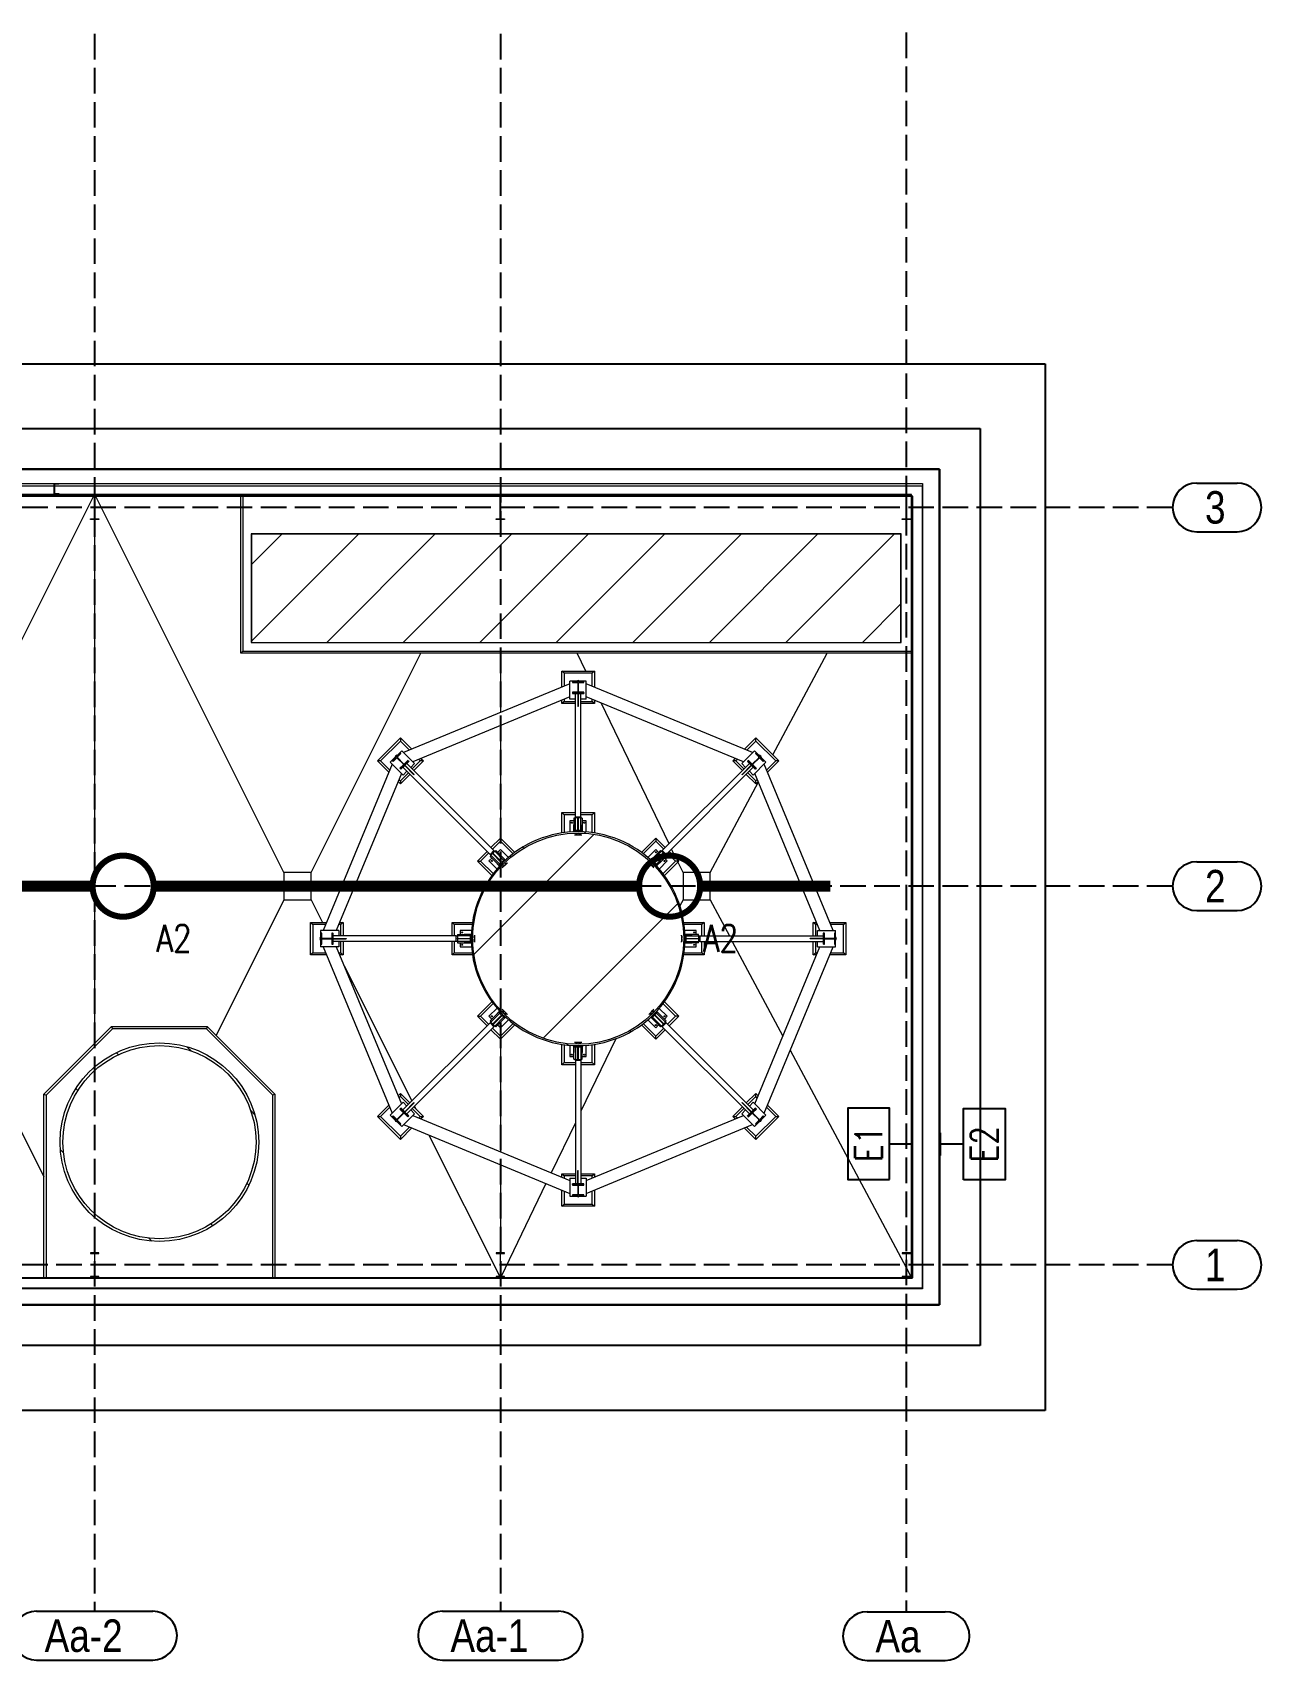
# Model space of a CAD drawing. Header units: millimetres. Extents: x 91119 to 433967, y 16708 to 144224.
# Drawn here: x 411255 to 433967, y 21386 to 51468 of the extents above; entities that cross this region are included whole.
import ezdxf
from ezdxf.enums import TextEntityAlignment as Align

# ---------------------------------------------------------------- set-up
doc = ezdxf.new("R2010")
doc.units = ezdxf.units.MM
doc.header["$LTSCALE"] = 100
for name, pattern in [('121217 IES and EMR$0$XKITLINE00', [0]), ('121217 IES and EMR$0$XKITLINE03', [6.299213, 4.724409, -1.574803]), ('DASHED', [19.05, 12.7, -6.35])]:
    doc.linetypes.add(name, pattern=pattern)
for name, color, linetype in [('121217 IES and EMR$0$grid', 8, 'Continuous'), ('121217 IES and EMR$0$layout', 8, 'Continuous'), ('121217 IES and EMR$0$Xref', 8, 'Continuous'), ('Lighting', 5, 'Continuous')]:
    doc.layers.add(name, color=color, linetype=linetype)
doc.styles.add('121217 IES and EMR$0$CENTURY_GOTHIC', font='GOTHIC.TTF')
doc.styles.add('ROMANS', font='romans.shx', dxfattribs={"width": 0.8, "height": 2.5})

msp = doc.modelspace()

# ---------------------------------------------------------------- linework, layer by layer
at = {"layer": '121217 IES and EMR$0$grid', "linetype": '121217 IES and EMR$0$XKITLINE03'}
for p, q in [((412402, 51443), (412402, 22294)), ((419902, 51443), (419902, 22294)), ((427402, 51468), (427402, 22286)), ((432324, 42694), (255652, 42694)), ((432324, 35694), (255652, 35694)), ((432324, 28694), (255652, 28694))]:
    msp.add_line(p, q, dxfattribs=at)
at = {"layer": '121217 IES and EMR$0$grid', "linetype": '121217 IES and EMR$0$XKITLINE00'}
for p, q in [((432774, 43144), (433517, 43144)), ((432774, 42244), (433517, 42244)), ((432774, 36144), (433517, 36144)), ((432774, 35244), (433517, 35244)), ((432774, 29144), (433517, 29144)), ((432774, 28244), (433517, 28244)), ((411329, 22294), (413476, 22294)), ((418829, 22294), (420976, 22294)), ((426683, 22286), (428122, 22286)), ((411329, 21394), (413476, 21394)), ((418829, 21394), (420976, 21394)), ((426683, 21386), (428122, 21386))]:
    msp.add_line(p, q, dxfattribs=at)
for centre, start, end in [((432774, 42694), 90, 270), ((433517, 42694), 270, 90), ((432774, 35694), 90, 270), ((433517, 35694), 270, 90), ((432774, 28694), 90, 270), ((433517, 28694), 270, 90), ((411329, 21844), 90, 270), ((413476, 21844), 270, 90), ((418829, 21844), 90, 270), ((420976, 21844), 270, 90), ((426683, 21836), 90, 270), ((428122, 21836), 270, 90)]:
    msp.add_arc(centre, 450, start, end, dxfattribs=at)
at = {"layer": '121217 IES and EMR$0$layout', "transparency": 33554687}
for p, q in [((400007, 45349), (429970, 45349)), ((429970, 45349), (429970, 26006)), ((398807, 44149), (428770, 44149)), ((398807, 44149), (428770, 44149)), ((428770, 44149), (428770, 27206)), ((428770, 44149), (428770, 27206)), ((398057, 43399), (428020, 43399)), ((428020, 43399), (410557, 43399)), ((428020, 43399), (428020, 27956)), ((428020, 27956), (428020, 43399)), ((427519, 42898), (410557, 42898)), ((427519, 28457), (427519, 42898)), ((385741, 28457), (427519, 28457)), ((428020, 27956), (258196, 27956)), ((385741, 27956), (428020, 27956)), ((428770, 27206), (257446, 27206)), ((428770, 27206), (385858, 27206)), ((429970, 26006), (256246, 26006))]:
    msp.add_line(p, q, dxfattribs=at)
at = {"layer": '121217 IES and EMR$0$layout'}
for p, q in [((398057, 43399), (428020, 43399)), ((428020, 43399), (428020, 27956)), ((428020, 27956), (258197, 27956))]:
    msp.add_line(p, q, dxfattribs=at)
at = {"layer": '121217 IES and EMR$0$layout', "linetype": 'Continuous', "lineweight": 5, "transparency": 33554687}
for p, q in [((427704, 43083), (410557, 43083)), ((427704, 28272), (427704, 43083)), ((427704, 28272), (427704, 43083)), ((385741, 28272), (427704, 28272)), ((385741, 28272), (427704, 28272))]:
    msp.add_line(p, q, dxfattribs=at)
at = {"layer": '121217 IES and EMR$0$Xref', "linetype": 'Continuous', "lineweight": 20}
for p, q in [((405652, 43134), (411652, 43134)), ((411742, 43134), (427702, 43134)), ((427702, 43134), (427702, 28254)), ((411652, 42934), (405652, 42934)), ((408902, 35944), (412389, 42908)), ((427502, 42934), (411742, 42934)), ((412395, 42919), (412402, 42934)), ((412402, 42934), (412402, 42919)), ((412410, 42919), (412402, 42934)), ((415902, 35944), (412416, 42908)), ((415102, 39999), (415102, 42934)), ((415142, 42934), (415142, 40039)), ((427502, 28454), (427502, 42934)), ((412402, 42469), (412402, 32785)), ((427307, 42204), (415297, 42204)), ((415297, 42204), (415297, 40194)), ((415302, 42199), (415302, 40199)), ((427302, 42199), (415302, 42199)), ((427302, 42199), (415302, 42199)), ((415302, 42199), (415302, 40199)), ((415302, 42199), (415302, 40199)), ((427302, 42199), (415302, 42199)), ((427302, 40199), (427302, 42199)), ((427302, 40199), (427302, 42199)), ((427302, 40199), (427302, 42199)), ((427307, 40194), (427307, 42204)), ((415142, 40039), (415102, 39999)), ((415142, 40039), (427502, 40039)), ((415297, 40194), (427307, 40194)), ((415302, 40199), (427302, 40199)), ((415302, 40199), (427302, 40199)), ((415302, 40199), (427302, 40199)), ((427502, 39999), (415102, 39999)), ((416402, 35944), (418433, 39999)), ((419902, 39999), (419902, 38902)), ((421479, 39669), (421319, 39999)), ((424936, 38119), (425938, 39999)), ((421188, 39434), (418114, 38161)), ((421039, 39372), (421039, 39669)), ((421039, 39669), (421639, 39669)), ((421079, 39629), (421039, 39669)), ((421079, 39629), (421079, 39389)), ((421599, 39629), (421079, 39629)), ((421488, 39483), (421188, 39483)), ((421188, 39148), (421188, 39483)), ((421236, 39474), (421236, 39459)), ((421442, 39474), (421236, 39474)), ((421236, 39459), (421324, 39459)), ((421338, 39496), (421307, 39483)), ((421334, 39449), (421334, 39288)), ((421370, 39483), (421338, 39496)), ((421343, 39288), (421343, 39449)), ((421354, 39459), (421442, 39459)), ((421442, 39459), (421442, 39474)), ((421488, 39148), (421488, 39483)), ((424563, 38161), (421488, 39434)), ((421639, 39669), (421599, 39629)), ((421599, 39389), (421599, 39629)), ((421639, 39669), (421639, 39372)), ((421188, 39193), (418284, 37990)), ((421039, 39069), (421039, 39131)), ((421079, 39109), (421039, 39069)), ((421079, 39148), (421079, 39109)), ((421079, 39109), (421288, 39109)), ((421288, 39148), (421188, 39148)), ((421236, 39278), (421236, 39264)), ((421324, 39278), (421236, 39278)), ((421236, 39264), (421442, 39264)), ((421236, 39264), (421236, 39252)), ((421236, 39264), (421442, 39264)), ((421236, 39252), (421336, 39252)), ((421288, 36975), (421288, 39252)), ((421336, 39252), (421336, 39011)), ((421341, 39252), (421442, 39252)), ((421341, 39252), (421341, 39011)), ((421442, 39278), (421354, 39278)), ((421389, 36975), (421389, 39252)), ((421488, 39148), (421389, 39148)), ((421389, 39109), (421599, 39109)), ((421442, 39264), (421442, 39278)), ((421442, 39264), (421442, 39252)), ((424393, 37990), (421488, 39193)), ((421599, 39109), (421599, 39147)), ((421639, 39069), (421599, 39109)), ((421639, 39131), (421639, 39069)), ((421288, 39069), (421039, 39069)), ((421341, 39011), (421336, 39011)), ((421639, 39069), (421389, 39069)), ((423020, 36477), (421763, 39079)), ((419902, 38660), (419902, 36581)), ((417630, 38008), (418054, 38433)), ((418054, 38376), (417686, 38008)), ((418054, 38433), (418264, 38223)), ((418054, 38433), (418054, 38376)), ((418224, 38206), (418054, 38376)), ((424414, 38223), (424623, 38432)), ((424623, 38376), (424454, 38206)), ((424623, 38432), (425047, 38008)), ((424623, 38376), (424623, 38432)), ((424991, 38008), (424623, 38376)), ((417901, 37949), (416628, 34874)), ((417839, 37799), (417630, 38008)), ((417686, 38008), (417630, 38008)), ((417686, 38008), (417856, 37839)), ((418079, 38195), (417867, 37983)), ((418104, 37746), (417867, 37983)), ((418053, 38155), (417907, 38010)), ((417907, 38010), (417917, 38000)), ((417917, 38000), (417979, 38062)), ((417964, 38099), (417951, 38067)), ((417995, 38112), (417964, 38099)), ((417994, 38062), (418108, 37948)), ((418001, 38083), (418063, 38145)), ((418114, 37955), (418001, 38069)), ((418108, 37934), (418045, 37872)), ((418063, 38145), (418053, 38155)), ((418055, 37861), (418201, 38007)), ((418055, 37861), (418201, 38007)), ((418064, 37853), (418135, 37924)), ((418316, 37959), (418079, 38195)), ((418191, 38017), (418129, 37955)), ((418135, 37924), (418305, 37753)), ((418138, 37927), (418209, 37999)), ((418138, 37927), (418309, 37757)), ((419783, 36351), (418173, 37962)), ((418201, 38007), (418191, 38017)), ((418201, 38007), (418209, 37999)), ((418316, 37959), (418246, 37888)), ((418274, 37860), (418422, 38008)), ((418478, 38008), (418302, 37832)), ((418422, 38008), (418394, 38036)), ((418478, 38008), (418422, 38008)), ((418434, 38052), (418478, 38008)), ((422894, 36351), (424504, 37962)), ((424199, 38008), (424243, 38052)), ((424375, 37832), (424199, 38008)), ((424255, 38008), (424199, 38008)), ((424283, 38036), (424255, 38008)), ((424255, 38008), (424403, 37860)), ((424361, 37959), (424598, 38195)), ((424431, 37888), (424361, 37959)), ((424539, 37927), (424368, 37757)), ((424542, 37924), (424372, 37753)), ((424476, 38007), (424468, 37998)), ((424468, 37998), (424539, 37927)), ((424486, 38017), (424476, 38007)), ((424476, 38007), (424622, 37861)), ((424476, 38007), (424622, 37861)), ((424549, 37955), (424486, 38017)), ((424542, 37924), (424613, 37853)), ((424677, 38068), (424563, 37955)), ((424570, 37948), (424683, 38062)), ((424632, 37871), (424570, 37933)), ((424573, 37746), (424810, 37983)), ((424810, 37983), (424598, 38195)), ((424624, 38155), (424614, 38145)), ((424614, 38145), (424677, 38083)), ((424770, 38009), (424624, 38155)), ((424713, 38099), (424682, 38112)), ((424698, 38062), (424760, 37999)), ((424726, 38067), (424713, 38099)), ((424760, 37999), (424770, 38009)), ((426049, 34874), (424775, 37949)), ((424821, 37838), (424991, 38008)), ((425047, 38008), (424838, 37798)), ((425047, 38008), (424991, 38008)), ((418072, 37778), (416869, 34874)), ((418054, 37584), (418010, 37628)), ((418027, 37668), (418054, 37641)), ((418045, 37872), (418055, 37861)), ((418054, 37641), (418202, 37788)), ((418230, 37760), (418054, 37584)), ((418054, 37641), (418054, 37584)), ((418055, 37861), (418064, 37853)), ((419711, 36279), (418101, 37890)), ((418174, 37816), (418104, 37746)), ((418309, 37757), (418305, 37753)), ((422966, 36279), (424576, 37890)), ((423777, 35944), (424670, 37620)), ((424372, 37753), (424368, 37757)), ((424623, 37584), (424447, 37760)), ((424475, 37788), (424623, 37640)), ((424573, 37746), (424503, 37816)), ((425808, 34874), (424605, 37778)), ((424622, 37861), (424613, 37853)), ((424622, 37861), (424632, 37871)), ((424623, 37640), (424650, 37668)), ((424623, 37584), (424623, 37640)), ((424667, 37628), (424623, 37584)), ((421038, 37053), (421288, 37053)), ((421038, 36677), (421038, 37053)), ((421038, 37053), (421078, 37013)), ((421288, 37013), (421078, 37013)), ((421078, 37013), (421078, 36683)), ((421389, 37053), (421638, 37053)), ((421598, 37013), (421389, 37013)), ((421638, 37053), (421598, 37013)), ((421598, 36683), (421598, 37013)), ((421638, 37053), (421638, 36677)), ((421262, 36903), (421188, 36903)), ((421188, 36903), (421188, 36694)), ((421288, 36950), (421262, 36950)), ((421262, 36950), (421262, 36699)), ((421262, 36829), (421262, 36829)), ((421262, 36699), (421262, 36829)), ((421269, 36720), (421269, 36700)), ((421288, 36975), (421389, 36975)), ((421288, 36956), (421288, 36975)), ((421288, 36721), (421288, 36956)), ((421328, 36956), (421288, 36956)), ((421336, 36722), (421336, 36941)), ((421336, 36700), (421336, 36701)), ((421341, 36941), (421341, 36722)), ((421341, 36701), (421341, 36700)), ((421389, 36956), (421349, 36956)), ((421389, 36975), (421389, 36956)), ((421389, 36721), (421389, 36956)), ((421414, 36950), (421389, 36950)), ((421408, 36720), (421407, 36700)), ((421414, 36950), (421414, 36699)), ((421488, 36903), (421414, 36903)), ((421414, 36829), (421415, 36829)), ((421415, 36699), (421415, 36829)), ((421488, 36694), (421488, 36903)), ((419728, 36406), (419904, 36583)), ((419904, 36526), (419756, 36378)), ((419904, 36583), (420170, 36317)), ((419904, 36583), (419904, 36526)), ((420137, 36293), (419904, 36526)), ((421270, 36699), (421269, 36700)), ((421407, 36699), (421407, 36700)), ((422508, 36317), (422773, 36583)), ((422773, 36526), (422540, 36293)), ((422773, 36583), (422949, 36406)), ((422773, 36583), (422773, 36526)), ((422921, 36378), (422773, 36526)), ((419480, 36158), (419656, 36334)), ((419745, 35892), (419480, 36158)), ((419480, 36158), (419536, 36158)), ((419684, 36306), (419536, 36158)), ((419536, 36158), (419770, 35925)), ((419744, 36211), (419691, 36159)), ((419691, 36159), (419839, 36011)), ((419728, 36262), (419710, 36245)), ((419710, 36245), (419889, 36066)), ((419711, 36279), (419783, 36351)), ((419724, 36266), (419711, 36279)), ((419753, 36295), (419724, 36266)), ((419890, 36100), (419724, 36266)), ((419918, 36129), (419753, 36295)), ((419796, 36338), (419767, 36310)), ((419924, 36135), (419769, 36290)), ((419772, 36293), (419928, 36138)), ((419783, 36351), (419796, 36338)), ((419962, 36172), (419796, 36338)), ((419796, 36158), (419796, 36158)), ((419888, 36066), (419796, 36158)), ((419818, 36352), (419800, 36334)), ((419818, 36352), (419996, 36174)), ((419904, 36371), (419851, 36318)), ((420051, 36223), (419904, 36371)), ((419904, 36266), (419904, 36266)), ((419996, 36174), (419904, 36266)), ((419939, 36119), (419939, 36120)), ((419942, 36124), (419943, 36123)), ((419976, 36185), (419990, 36170)), ((419991, 36169), (419990, 36170)), ((422773, 36371), (422626, 36224)), ((422681, 36174), (422773, 36266)), ((422859, 36352), (422682, 36174)), ((422701, 36185), (422687, 36170)), ((422687, 36169), (422687, 36170)), ((422715, 36172), (422881, 36338)), ((422734, 36123), (422735, 36124)), ((422738, 36120), (422738, 36120)), ((422744, 36144), (422910, 36310)), ((422749, 36138), (422904, 36293)), ((422908, 36290), (422753, 36135)), ((422826, 36318), (422773, 36371)), ((422773, 36266), (422773, 36266)), ((422787, 36100), (422953, 36266)), ((422967, 36245), (422789, 36067)), ((422789, 36067), (422881, 36158)), ((422838, 36011), (422985, 36159)), ((422877, 36334), (422859, 36352)), ((422881, 36338), (422894, 36351)), ((422910, 36310), (422881, 36338)), ((422881, 36158), (422881, 36158)), ((422894, 36351), (422966, 36279)), ((422908, 35926), (423141, 36158)), ((422953, 36266), (422924, 36295)), ((423197, 36158), (422932, 35893)), ((422985, 36159), (422933, 36211)), ((422967, 36245), (422949, 36262)), ((422966, 36279), (422953, 36266)), ((423141, 36158), (422993, 36306)), ((423021, 36334), (423197, 36158)), ((423151, 36205), (423066, 36380)), ((423197, 36158), (423141, 36158)), ((423277, 35944), (423181, 36142)), ((416402, 35944), (415902, 35944)), ((415902, 35944), (415902, 35444)), ((416402, 35444), (416402, 35944)), ((419877, 36086), (419893, 36072)), ((419893, 36071), (419893, 36072)), ((422800, 36086), (422784, 36072)), ((422784, 36072), (422784, 36072)), ((423777, 35944), (423277, 35944)), ((423277, 35944), (423277, 35444)), ((423777, 35444), (423777, 35944)), ((408902, 35444), (411465, 30325)), ((415902, 35444), (414647, 32936)), ((415902, 35444), (416402, 35444)), ((416402, 35444), (416613, 35024)), ((423277, 35444), (423221, 35328)), ((423277, 35444), (423777, 35444)), ((423777, 35444), (424133, 34775)), ((416393, 35024), (416690, 35024)), ((416393, 34424), (416393, 35024)), ((416393, 35024), (416433, 34984)), ((416673, 34984), (416433, 34984)), ((416433, 34984), (416433, 34464)), ((416953, 34984), (416915, 34984)), ((416931, 35024), (416993, 35024)), ((416993, 35024), (416953, 34984)), ((416953, 34775), (416953, 34984)), ((416993, 35024), (416993, 34775)), ((419010, 34775), (419010, 35024)), ((419010, 35024), (419386, 35024)), ((419010, 35024), (419050, 34984)), ((419050, 34984), (419050, 34775)), ((419380, 34984), (419050, 34984)), ((423293, 35024), (423667, 35024)), ((423627, 34984), (423298, 34984)), ((423667, 35024), (423627, 34984)), ((423627, 34775), (423627, 34984)), ((423667, 35024), (423667, 34775)), ((425684, 34775), (425684, 35023)), ((425684, 35023), (425746, 35023)), ((425724, 34983), (425684, 35023)), ((425762, 34983), (425724, 34983)), ((425724, 34983), (425724, 34775)), ((425987, 35023), (426284, 35023)), ((426244, 34983), (426004, 34983)), ((426244, 34983), (426284, 35023)), ((426244, 34463), (426244, 34983)), ((426284, 35023), (426284, 34423)), ((416579, 34755), (416566, 34724)), ((416566, 34724), (416579, 34692)), ((416579, 34874), (416579, 34574)), ((416914, 34874), (416579, 34874)), ((416589, 34827), (416589, 34621)), ((416603, 34827), (416589, 34827)), ((416589, 34621), (416603, 34621)), ((416603, 34739), (416603, 34827)), ((416603, 34621), (416603, 34709)), ((416774, 34729), (416613, 34729)), ((416613, 34719), (416774, 34719)), ((416784, 34827), (416784, 34739)), ((416798, 34827), (416784, 34827)), ((416784, 34709), (416784, 34621)), ((416784, 34621), (416798, 34621)), ((416798, 34621), (416798, 34827)), ((416798, 34827), (416810, 34827)), ((416798, 34621), (416798, 34827)), ((416798, 34621), (416810, 34621)), ((416810, 34726), (416810, 34827)), ((419087, 34775), (416810, 34775)), ((416810, 34726), (417051, 34726)), ((416810, 34621), (416810, 34721)), ((416810, 34721), (417051, 34721)), ((419087, 34673), (416810, 34673)), ((416914, 34874), (416914, 34775)), ((416914, 34673), (416914, 34574)), ((416953, 34464), (416953, 34673)), ((416993, 34673), (416993, 34424)), ((417051, 34726), (417051, 34721)), ((419010, 34424), (419010, 34673)), ((419050, 34673), (419050, 34464)), ((419087, 34775), (419106, 34775)), ((419087, 34673), (419087, 34775)), ((419106, 34673), (419087, 34673)), ((419341, 34775), (419106, 34775)), ((419106, 34775), (419106, 34734)), ((419106, 34713), (419106, 34673)), ((419341, 34673), (419106, 34673)), ((419112, 34800), (419112, 34775)), ((419112, 34800), (419364, 34800)), ((419112, 34673), (419112, 34648)), ((419112, 34648), (419364, 34648)), ((419121, 34726), (419341, 34726)), ((419341, 34721), (419121, 34721)), ((419159, 34874), (419159, 34800)), ((419368, 34874), (419159, 34874)), ((419159, 34648), (419159, 34574)), ((419233, 34800), (419233, 34800)), ((419364, 34800), (419233, 34800)), ((419233, 34647), (419233, 34648)), ((419364, 34647), (419233, 34647)), ((419342, 34793), (419363, 34793)), ((419342, 34654), (419363, 34655)), ((419361, 34726), (419363, 34726)), ((419363, 34721), (419361, 34721)), ((419364, 34793), (419363, 34793)), ((419364, 34655), (419363, 34655)), ((423518, 34874), (423310, 34874)), ((423565, 34800), (423314, 34800)), ((423314, 34800), (423443, 34800)), ((423314, 34793), (423314, 34793)), ((423335, 34793), (423314, 34793)), ((423314, 34655), (423314, 34655)), ((423335, 34654), (423314, 34655)), ((423565, 34648), (423314, 34648)), ((423314, 34647), (423443, 34647)), ((423316, 34726), (423316, 34726)), ((423316, 34721), (423316, 34721)), ((423336, 34775), (423571, 34775)), ((423336, 34726), (423556, 34726)), ((423556, 34721), (423336, 34721)), ((423336, 34673), (423571, 34673)), ((423443, 34800), (423443, 34800)), ((423443, 34648), (423443, 34647)), ((423518, 34800), (423518, 34874)), ((423518, 34574), (423518, 34648)), ((423565, 34775), (423565, 34800)), ((423565, 34648), (423565, 34673)), ((423571, 34734), (423571, 34775)), ((423571, 34775), (423590, 34775)), ((423571, 34673), (423571, 34713)), ((423590, 34673), (423571, 34673)), ((423590, 34775), (425867, 34775)), ((423590, 34775), (423590, 34673)), ((423590, 34673), (425867, 34673)), ((423627, 34464), (423627, 34673)), ((423667, 34673), (423667, 34424)), ((424188, 34673), (425122, 32919)), ((425626, 34721), (425626, 34726)), ((425867, 34726), (425626, 34726)), ((425867, 34721), (425626, 34721)), ((425684, 34423), (425684, 34673)), ((425724, 34673), (425724, 34463)), ((425763, 34775), (425763, 34874)), ((425763, 34874), (426098, 34874)), ((425763, 34574), (425763, 34673)), ((425867, 34826), (425867, 34726)), ((425879, 34826), (425867, 34826)), ((425867, 34721), (425867, 34621)), ((425879, 34621), (425867, 34621)), ((425879, 34826), (425879, 34621)), ((425879, 34826), (425879, 34621)), ((425893, 34826), (425879, 34826)), ((425879, 34621), (425893, 34621)), ((425893, 34738), (425893, 34826)), ((425893, 34621), (425893, 34709)), ((426064, 34728), (425903, 34728)), ((425903, 34719), (426064, 34719)), ((426074, 34826), (426074, 34738)), ((426088, 34826), (426074, 34826)), ((426074, 34709), (426074, 34621)), ((426074, 34621), (426088, 34621)), ((426088, 34621), (426088, 34826)), ((426098, 34574), (426098, 34874)), ((426111, 34724), (426098, 34755)), ((426098, 34692), (426111, 34724)), ((416433, 34464), (416393, 34424)), ((416690, 34424), (416393, 34424)), ((416433, 34464), (416673, 34464)), ((416914, 34574), (416579, 34574)), ((416628, 34574), (417901, 31499)), ((416869, 34574), (418072, 31669)), ((416915, 34464), (416953, 34464)), ((416993, 34424), (416931, 34424)), ((416953, 34464), (416993, 34424)), ((419010, 34424), (419050, 34464)), ((419386, 34424), (419010, 34424)), ((419050, 34464), (419380, 34464)), ((419159, 34574), (419368, 34574)), ((423667, 34424), (423293, 34424)), ((423298, 34464), (423627, 34464)), ((423310, 34574), (423518, 34574)), ((423667, 34424), (423627, 34464)), ((424605, 31669), (425808, 34574)), ((424775, 31499), (426049, 34574)), ((425684, 34423), (425724, 34463)), ((425746, 34423), (425684, 34423)), ((425724, 34463), (425762, 34463)), ((425763, 34574), (426098, 34574)), ((426284, 34423), (425987, 34423)), ((426004, 34463), (426244, 34463)), ((426284, 34423), (426244, 34463)), ((417018, 34214), (418266, 31723)), ((419480, 33289), (419745, 33555)), ((419770, 33523), (419536, 33289)), ((419839, 33437), (419691, 33289)), ((422985, 33289), (422838, 33436)), ((423141, 33289), (422908, 33522)), ((422932, 33554), (423197, 33289)), ((411465, 31848), (412716, 33099)), ((412716, 33099), (414485, 33099)), ((412716, 33099), (412733, 33059)), ((414485, 33099), (414468, 33059)), ((414485, 33099), (415735, 31848)), ((419711, 33168), (418101, 31558)), ((419783, 33096), (418173, 31486)), ((419656, 33113), (419480, 33289)), ((419480, 33289), (419536, 33289)), ((419536, 33289), (419684, 33141)), ((419691, 33289), (419744, 33236)), ((419710, 33203), (419889, 33381)), ((419710, 33203), (419728, 33185)), ((419711, 33168), (419724, 33181)), ((419783, 33096), (419711, 33168)), ((419890, 33347), (419724, 33181)), ((419724, 33181), (419753, 33152)), ((419933, 33304), (419767, 33138)), ((419767, 33138), (419796, 33109)), ((419769, 33158), (419924, 33313)), ((419928, 33309), (419772, 33154)), ((419796, 33109), (419783, 33096)), ((419888, 33381), (419796, 33289)), ((419796, 33289), (419796, 33289)), ((419962, 33275), (419796, 33109)), ((419800, 33113), (419818, 33095)), ((419818, 33095), (419996, 33274)), ((419851, 33129), (419904, 33077)), ((419877, 33361), (419893, 33375)), ((419893, 33376), (419893, 33375)), ((419996, 33274), (419904, 33181)), ((419904, 33077), (420051, 33224)), ((419904, 33181), (419904, 33181)), ((419904, 32921), (420137, 33155)), ((420170, 33131), (419904, 32865)), ((419939, 33328), (419939, 33328)), ((419943, 33325), (419942, 33324)), ((419976, 33262), (419990, 33278)), ((419991, 33279), (419990, 33278)), ((422773, 32865), (422508, 33130)), ((422540, 33154), (422773, 32921)), ((422626, 33224), (422773, 33077)), ((422681, 33273), (422773, 33181)), ((422859, 33095), (422682, 33273)), ((422687, 33278), (422687, 33278)), ((422701, 33262), (422687, 33278)), ((422715, 33275), (422881, 33109)), ((422735, 33324), (422734, 33324)), ((422738, 33328), (422738, 33328)), ((422904, 33154), (422749, 33309)), ((422753, 33313), (422908, 33158)), ((422759, 33318), (422924, 33152)), ((422773, 33181), (422773, 33181)), ((422773, 33077), (422826, 33129)), ((422784, 33375), (422784, 33375)), ((422800, 33361), (422784, 33375)), ((422787, 33347), (422953, 33181)), ((422967, 33203), (422789, 33381)), ((422789, 33381), (422881, 33289)), ((422859, 33095), (422877, 33113)), ((422881, 33289), (422881, 33289)), ((422881, 33109), (422910, 33138)), ((422894, 33096), (422881, 33109)), ((422966, 33168), (422894, 33096)), ((422894, 33096), (424504, 31486)), ((422924, 33152), (422953, 33181)), ((422933, 33236), (422985, 33289)), ((422949, 33185), (422967, 33203)), ((422953, 33181), (422966, 33168)), ((422966, 33168), (424576, 31558)), ((422993, 33141), (423141, 33289)), ((423197, 33289), (423021, 33113)), ((423197, 33289), (423141, 33289)), ((412733, 33059), (411505, 31831)), ((414468, 33059), (412733, 33059)), ((415695, 31831), (414468, 33059)), ((419904, 32865), (419728, 33041)), ((419756, 33069), (419904, 32921)), ((419902, 32866), (419902, 30787)), ((419904, 32865), (419904, 32921)), ((422037, 32874), (421389, 31534)), ((422773, 32921), (422921, 33069)), ((422949, 33041), (422773, 32865)), ((422773, 32865), (422773, 32921)), ((421038, 32395), (421038, 32770)), ((421078, 32765), (421078, 32435)), ((421188, 32753), (421188, 32544)), ((421188, 32544), (421262, 32544)), ((421262, 32497), (421262, 32749)), ((421262, 32749), (421262, 32619)), ((421262, 32619), (421262, 32619)), ((421262, 32497), (421288, 32497)), ((421270, 32749), (421269, 32748)), ((421269, 32727), (421269, 32748)), ((421288, 32726), (421288, 32491)), ((421288, 32473), (421288, 32491)), ((421288, 32491), (421328, 32491)), ((421336, 32747), (421336, 32747)), ((421336, 32506), (421336, 32726)), ((421341, 32747), (421341, 32747)), ((421341, 32726), (421341, 32506)), ((421349, 32491), (421389, 32491)), ((421389, 32726), (421389, 32491)), ((421389, 32497), (421414, 32497)), ((421389, 32491), (421389, 32473)), ((421407, 32749), (421407, 32748)), ((421408, 32727), (421407, 32748)), ((421414, 32497), (421414, 32749)), ((421415, 32619), (421414, 32619)), ((421414, 32544), (421488, 32544)), ((421415, 32749), (421415, 32619)), ((421488, 32544), (421488, 32753)), ((421598, 32435), (421598, 32764)), ((421638, 32770), (421638, 32395)), ((425258, 32664), (427399, 28648)), ((421038, 32395), (421078, 32435)), ((421288, 32395), (421038, 32395)), ((421078, 32435), (421288, 32435)), ((421288, 32473), (421288, 30195)), ((421389, 32473), (421288, 32473)), ((421389, 32473), (421389, 30195)), ((421389, 32435), (421598, 32435)), ((421638, 32395), (421389, 32395)), ((421638, 32395), (421598, 32435)), ((411465, 28454), (411465, 31848)), ((411465, 31848), (411505, 31831)), ((411505, 31831), (411505, 28454)), ((415735, 31848), (415695, 31831)), ((415695, 28454), (415695, 31831)), ((415735, 31848), (415735, 28454)), ((417630, 31439), (417839, 31649)), ((417856, 31609), (417686, 31439)), ((418104, 31701), (417867, 31464)), ((418010, 31820), (418054, 31864)), ((418054, 31807), (418026, 31780)), ((418055, 31586), (418045, 31576)), ((418054, 31864), (418230, 31687)), ((418054, 31864), (418054, 31807)), ((418202, 31659), (418054, 31807)), ((418055, 31586), (418064, 31595)), ((418201, 31441), (418055, 31586)), ((418201, 31441), (418055, 31586)), ((418135, 31524), (418064, 31595)), ((418104, 31701), (418174, 31631)), ((418135, 31524), (418305, 31694)), ((418138, 31520), (418309, 31690)), ((418421, 31439), (418274, 31587)), ((418302, 31615), (418478, 31439)), ((418305, 31694), (418309, 31690)), ((418314, 31627), (418337, 31581)), ((424199, 31439), (424375, 31615)), ((424403, 31587), (424255, 31439)), ((424368, 31690), (424372, 31694)), ((424539, 31520), (424368, 31690)), ((424542, 31524), (424372, 31694)), ((424447, 31687), (424623, 31863)), ((424623, 31807), (424475, 31659)), ((424503, 31631), (424573, 31701)), ((424613, 31594), (424542, 31524)), ((424573, 31701), (424810, 31464)), ((424622, 31586), (424613, 31594)), ((424623, 31863), (424667, 31819)), ((424623, 31807), (424623, 31863)), ((424650, 31779), (424623, 31807)), ((424991, 31439), (424821, 31609)), ((424838, 31649), (425047, 31439)), ((418054, 31015), (417630, 31439)), ((417630, 31439), (417686, 31439)), ((417686, 31439), (418054, 31072)), ((417867, 31464), (418079, 31252)), ((417917, 31448), (417907, 31438)), ((417907, 31438), (418052, 31292)), ((417979, 31386), (417917, 31448)), ((417951, 31380), (417964, 31349)), ((417964, 31349), (417995, 31336)), ((418107, 31499), (417994, 31386)), ((418000, 31379), (418114, 31493)), ((418062, 31302), (418000, 31365)), ((418045, 31576), (418107, 31514)), ((418052, 31292), (418062, 31302)), ((418316, 31489), (418079, 31252)), ((418114, 31287), (421188, 30013)), ((418128, 31493), (418191, 31431)), ((418209, 31449), (418138, 31520)), ((418191, 31431), (418201, 31441)), ((418201, 31441), (418209, 31449)), ((418246, 31559), (418316, 31489)), ((418284, 31457), (421188, 30254)), ((418394, 31412), (418421, 31439)), ((418421, 31439), (418478, 31439)), ((418478, 31439), (418434, 31395)), ((421288, 31323), (420841, 30398)), ((421488, 30254), (424393, 31457)), ((421488, 30013), (424563, 31287)), ((424242, 31395), (424199, 31439)), ((424199, 31439), (424255, 31439)), ((424255, 31439), (424282, 31412)), ((424361, 31489), (424431, 31559)), ((424361, 31489), (424598, 31252)), ((424539, 31520), (424467, 31449)), ((424476, 31440), (424467, 31449)), ((424622, 31586), (424476, 31440)), ((424622, 31586), (424476, 31440)), ((424476, 31440), (424486, 31430)), ((424486, 31430), (424548, 31493)), ((424563, 31493), (424676, 31379)), ((424569, 31514), (424632, 31576)), ((424683, 31385), (424569, 31499)), ((424598, 31252), (424810, 31464)), ((424676, 31364), (424614, 31302)), ((424614, 31302), (424624, 31292)), ((424632, 31576), (424622, 31586)), ((424623, 31071), (424991, 31439)), ((425047, 31439), (424623, 31015)), ((424624, 31292), (424770, 31438)), ((424682, 31336), (424713, 31349)), ((424760, 31448), (424697, 31385)), ((424713, 31349), (424726, 31380)), ((424770, 31438), (424760, 31448)), ((424991, 31439), (425047, 31439)), ((418054, 31072), (418223, 31241)), ((418263, 31225), (418054, 31015)), ((418054, 31072), (418054, 31015)), ((418581, 31093), (419889, 28480)), ((424623, 31015), (424413, 31224)), ((424453, 31241), (424623, 31071)), ((424623, 31015), (424623, 31071)), ((419902, 30546), (419902, 28919)), ((421336, 30437), (421341, 30437)), ((421336, 30195), (421336, 30437)), ((421341, 30195), (421341, 30437)), ((420744, 30197), (419915, 28480)), ((421038, 30379), (421288, 30379)), ((421038, 30317), (421038, 30379)), ((421038, 30379), (421078, 30339)), ((421078, 30339), (421078, 30300)), ((421288, 30339), (421078, 30339)), ((421188, 30299), (421288, 30299)), ((421188, 30299), (421188, 29964)), ((421336, 30195), (421235, 30195)), ((421235, 30183), (421235, 30195)), ((421441, 30183), (421235, 30183)), ((421235, 30183), (421235, 30169)), ((421441, 30183), (421235, 30183)), ((421235, 30169), (421323, 30169)), ((421334, 30159), (421334, 29998)), ((421441, 30195), (421341, 30195)), ((421343, 29998), (421343, 30159)), ((421353, 30169), (421441, 30169)), ((421389, 30379), (421638, 30379)), ((421598, 30339), (421389, 30339)), ((421389, 30299), (421488, 30299)), ((421441, 30183), (421441, 30195)), ((421441, 30169), (421441, 30183)), ((421488, 30299), (421488, 29964)), ((421598, 30339), (421638, 30379)), ((421598, 30300), (421598, 30339)), ((421638, 30379), (421638, 30316)), ((421038, 29779), (421038, 30075)), ((421038, 29779), (421078, 29819)), ((421078, 30059), (421078, 29819)), ((421078, 29819), (421598, 29819)), ((421188, 29964), (421488, 29964)), ((421235, 29988), (421235, 29974)), ((421323, 29988), (421235, 29988)), ((421235, 29974), (421441, 29974)), ((421307, 29964), (421338, 29951)), ((421338, 29951), (421370, 29964)), ((421441, 29988), (421353, 29988)), ((421441, 29974), (421441, 29988)), ((421598, 29819), (421598, 30058)), ((421598, 29819), (421638, 29779)), ((421638, 30075), (421638, 29779)), ((421638, 29779), (421038, 29779)), ((427406, 28634), (427502, 28454)), ((397402, 28454), (427502, 28454)), ((419895, 28469), (419902, 28454)), ((419902, 28469), (419902, 28454)), ((419910, 28469), (419902, 28454)), ((427702, 28254), (397402, 28254))]:
    msp.add_line(p, q, dxfattribs=at)
at = {"layer": '121217 IES and EMR$0$Xref', "linetype": 'Continuous', "lineweight": 15}
for p, q in [((411652, 43134), (411742, 43134)), ((411652, 42934), (411652, 43134)), ((411659, 43108), (411659, 42960)), ((411742, 43120), (411671, 43120)), ((411742, 43134), (411742, 43120)), ((411742, 42934), (411652, 42934)), ((411671, 42948), (411742, 42948)), ((411742, 42948), (411742, 42934)), ((412326, 42919), (412479, 42919)), ((412326, 42908), (412326, 42919)), ((412388, 42908), (412326, 42908)), ((412399, 42490), (412399, 42897)), ((412406, 42897), (412406, 42490)), ((412479, 42908), (412416, 42908)), ((412479, 42919), (412479, 42908)), ((419826, 42919), (419979, 42919)), ((419826, 42908), (419826, 42919)), ((419888, 42908), (419826, 42908)), ((419899, 42490), (419899, 42897)), ((419906, 42897), (419906, 42490)), ((419979, 42908), (419916, 42908)), ((419979, 42919), (419979, 42908)), ((427326, 42919), (427479, 42919)), ((427326, 42908), (427326, 42919)), ((427388, 42908), (427326, 42908)), ((427399, 42490), (427399, 42897)), ((427406, 42897), (427406, 42490)), ((427479, 42908), (427416, 42908)), ((427479, 42919), (427479, 42908)), ((412326, 42480), (412388, 42480)), ((412326, 42469), (412326, 42480)), ((412479, 42469), (412326, 42469)), ((412416, 42480), (412479, 42480)), ((412479, 42480), (412479, 42469)), ((419826, 42480), (419888, 42480)), ((419826, 42469), (419826, 42480)), ((419979, 42469), (419826, 42469)), ((419916, 42480), (419979, 42480)), ((419979, 42480), (419979, 42469)), ((427326, 42480), (427388, 42480)), ((427326, 42469), (427326, 42480)), ((427479, 42469), (427326, 42469)), ((427416, 42480), (427479, 42480)), ((427479, 42480), (427479, 42469)), ((412326, 28919), (412326, 28908)), ((412479, 28919), (412326, 28919)), ((412326, 28908), (412388, 28908)), ((412399, 28897), (412399, 28490)), ((412406, 28490), (412406, 28897)), ((412416, 28908), (412479, 28908)), ((412479, 28908), (412479, 28919)), ((419826, 28919), (419826, 28908)), ((419979, 28919), (419826, 28919)), ((419826, 28908), (419888, 28908)), ((419899, 28897), (419899, 28490)), ((419906, 28490), (419906, 28897)), ((419916, 28908), (419979, 28908)), ((419979, 28908), (419979, 28919)), ((427326, 28919), (427326, 28908)), ((427479, 28919), (427326, 28919)), ((427326, 28908), (427388, 28908)), ((427399, 28897), (427399, 28490)), ((427406, 28490), (427406, 28897)), ((427416, 28908), (427479, 28908)), ((427479, 28908), (427479, 28919)), ((412326, 28480), (412326, 28469)), ((412388, 28480), (412326, 28480)), ((412326, 28469), (412479, 28469)), ((412479, 28480), (412416, 28480)), ((412479, 28469), (412479, 28480)), ((419826, 28480), (419826, 28469)), ((419888, 28480), (419826, 28480)), ((419826, 28469), (419979, 28469)), ((419979, 28480), (419916, 28480)), ((419979, 28469), (419979, 28480)), ((427326, 28480), (427326, 28469)), ((427388, 28480), (427326, 28480)), ((427326, 28469), (427479, 28469)), ((427479, 28480), (427416, 28480)), ((427479, 28469), (427479, 28480))]:
    msp.add_line(p, q, dxfattribs=at)
at = {"layer": '121217 IES and EMR$0$Xref', "linetype": 'Continuous', "lineweight": 0}
for p, q in [((427459, 42480), (427448, 42469)), ((417278, 42199), (415302, 40223)), ((415864, 42199), (415302, 41637)), ((415864, 42199), (415302, 41637)), ((415945, 42204), (415950, 42199)), ((418693, 42199), (416693, 40199)), ((418693, 42199), (416693, 40199)), ((417359, 42204), (417364, 42199)), ((420107, 42199), (418107, 40199)), ((418773, 42204), (418778, 42199)), ((421521, 42199), (419521, 40199)), ((421521, 42199), (419521, 40199)), ((420187, 42204), (420192, 42199)), ((422935, 42199), (420935, 40199)), ((421601, 42204), (421606, 42199)), ((424349, 42199), (422349, 40199)), ((424349, 42199), (422349, 40199)), ((423016, 42204), (423021, 42199)), ((425764, 42199), (423764, 40199)), ((424430, 42204), (424435, 42199)), ((427178, 42199), (425178, 40199)), ((427178, 42199), (425178, 40199)), ((425844, 42204), (425849, 42199)), ((427258, 42204), (427263, 42199)), ((427302, 42160), (427307, 42155)), ((415297, 41437), (415302, 41432)), ((427302, 40909), (426592, 40199)), ((427302, 40745), (427307, 40740)), ((416535, 40199), (416540, 40194)), ((417950, 40199), (417955, 40194)), ((419364, 40199), (419369, 40194)), ((420778, 40199), (420783, 40194)), ((422192, 40199), (422197, 40194)), ((423606, 40199), (423611, 40194)), ((425021, 40199), (425026, 40194)), ((426435, 40199), (426440, 40194)), ((421336, 36813), (421341, 36807)), ((421632, 36652), (419410, 34431)), ((420318, 36416), (420337, 36398)), ((421452, 36697), (421479, 36669)), ((419620, 35700), (419639, 35681)), ((423179, 35371), (420691, 32883)), ((419179, 34726), (419185, 34721)), ((423284, 34864), (423312, 34836)), ((423422, 34726), (423427, 34721)), ((419372, 34534), (419400, 34506)), ((423012, 33722), (423031, 33703)), ((422296, 33024), (422315, 33005)), ((412804, 32617), (412841, 32579)), ((414107, 32727), (414184, 32651)), ((421121, 32785), (421149, 32756)), ((421336, 32570), (421341, 32565)), ((412054, 31952), (412091, 31916)), ((415287, 31547), (415364, 31471)), ((411771, 30821), (411827, 30766)), ((415216, 30205), (415254, 30167)), ((413402, 29190), (413458, 29134)), ((414553, 29454), (414589, 29418))]:
    msp.add_line(p, q, dxfattribs=at)
at = {"layer": '121217 IES and EMR$0$Xref', "linetype": 'Continuous', "lineweight": 20}
for centre, radius in [((421224, 36867), 9.5), ((421452, 36867), 9.5), ((421338, 34724), 1951), ((421338, 34724), 1951), ((419742, 36159), 9.5), ((419904, 36320), 9.5), ((422773, 36320), 9.5), ((422935, 36159), 9.5), ((419195, 34838), 9.5), ((419195, 34610), 9.5), ((423482, 34838), 9.5), ((423482, 34610), 9.5), ((419742, 33289), 9.5), ((419904, 33128), 9.5), ((422773, 33128), 9.5), ((422935, 33289), 9.5), ((413600, 30964), 1835), ((413600, 30964), 1785), ((421224, 32580), 9.5), ((421452, 32580), 9.5)]:
    msp.add_circle(centre, radius, dxfattribs=at)
at = {"layer": '121217 IES and EMR$0$Xref', "linetype": 'Continuous', "lineweight": 15}
for centre, radius, start, end in [((411671, 43108), 12, 90, 180), ((411671, 42960), 12, 180, 270), ((412388, 42897), 10.2, 0, 90), ((412416, 42897), 10.2, 90, 180), ((419888, 42897), 10.2, 0, 90), ((419916, 42897), 10.2, 90, 180), ((427388, 42897), 10.2, 0, 90), ((427416, 42897), 10.2, 90, 180), ((412388, 42490), 10.2, 270, 0), ((412416, 42490), 10.2, 180, 270), ((419888, 42490), 10.2, 270, 0), ((419916, 42490), 10.2, 180, 270), ((427388, 42490), 10.2, 270, 0), ((427416, 42490), 10.2, 180, 270), ((412388, 28897), 10.2, 0, 90), ((412416, 28897), 10.2, 90, 180), ((419888, 28897), 10.2, 0, 90), ((419916, 28897), 10.2, 90, 180), ((427388, 28897), 10.2, 0, 90), ((427416, 28897), 10.2, 90, 180), ((412388, 28490), 10.2, 270, 0), ((412416, 28490), 10.2, 180, 270), ((419888, 28490), 10.2, 270, 0), ((419916, 28490), 10.2, 180, 270), ((427388, 28490), 10.2, 270, 0), ((427416, 28490), 10.2, 180, 270)]:
    msp.add_arc(centre, radius, start, end, dxfattribs=at)
at = {"layer": '121217 IES and EMR$0$Xref', "linetype": 'Continuous', "lineweight": 20}
for centre, radius, start, end in [((421324, 39449), 10.2, 0, 90), ((421354, 39449), 10.2, 90, 180), ((421324, 39288), 10.2, 270, 0), ((421354, 39288), 10.2, 180, 270), ((417987, 38055), 10.2, 45, 135), ((418008, 38076), 10.2, 135, 225), ((418100, 37941), 10.2, 315, 45), ((418121, 37962), 10.2, 225, 315), ((424556, 37962), 10.2, 225, 315), ((424577, 37941), 10.2, 135, 225), ((424669, 38075), 10.2, 315, 45), ((424691, 38054), 10.2, 45, 135), ((421338, 34724), 1998, 90.0774, 92), ((421338, 34724), 1977, 90.0782, 92), ((421338, 34724), 1998, 88, 89.9226), ((421338, 34724), 1977, 88, 89.9218), ((421338, 34724), 1915, 88, 92), ((421338, 34724), 1998, 135.0774, 137), ((421338, 34724), 1977, 135.0782, 137), ((421338, 34724), 1998, 133, 134.9226), ((421338, 34724), 1915, 133, 137), ((421338, 34724), 1977, 133, 134.9218), ((421338, 34724), 1915, 43, 47), ((421338, 34724), 1977, 45.0782, 47), ((421338, 34724), 1998, 45.0774, 47), ((421338, 34724), 1977, 43, 44.9218), ((421338, 34724), 1998, 43, 44.9226), ((416613, 34739), 10.2, 180, 270), ((416613, 34709), 10.2, 90, 180), ((416774, 34739), 10.2, 270, 0), ((416774, 34709), 10.2, 0, 90), ((421338, 34724), 1998, 178, 179.9226), ((421338, 34724), 1998, 180.0774, 182), ((421338, 34724), 1977, 178, 179.9218), ((421338, 34724), 1977, 180.0782, 182), ((421338, 34724), 1915, 178, 182), ((421338, 34724), 1915, 358, 2), ((421338, 34724), 1977, 0.0782, 2), ((421338, 34724), 1977, 358, 359.9218), ((421338, 34724), 1998, 0.0774, 2), ((421338, 34724), 1998, 358, 359.9226), ((425903, 34738), 10.2, 180, 270), ((425903, 34709), 10.2, 90, 180), ((426064, 34738), 10.2, 270, 0), ((426064, 34709), 10.2, 0, 90), ((421338, 34724), 1915, 223, 227), ((421338, 34724), 1915, 313, 317), ((421338, 34724), 1998, 223, 224.9226), ((421338, 34724), 1977, 223, 224.9218), ((421338, 34724), 1998, 225.0774, 227), ((421338, 34724), 1977, 225.0782, 227), ((421338, 34724), 1977, 313, 314.9218), ((421338, 34724), 1998, 313, 314.9226), ((421338, 34724), 1977, 315.0782, 317), ((421338, 34724), 1998, 315.0774, 317), ((421338, 34724), 1915, 268, 272), ((421338, 34724), 1977, 268, 269.9218), ((421338, 34724), 1998, 268, 269.9226), ((421338, 34724), 1977, 270.0782, 272), ((421338, 34724), 1998, 270.0774, 272), ((417986, 31393), 10.2, 225, 315), ((418007, 31372), 10.2, 135, 225), ((418100, 31507), 10.2, 315, 45), ((418121, 31486), 10.2, 45, 135), ((424555, 31485), 10.2, 45, 135), ((424577, 31506), 10.2, 135, 225), ((424669, 31372), 10.2, 315, 45), ((424690, 31393), 10.2, 225, 315), ((421323, 30159), 10.2, 0, 90), ((421353, 30159), 10.2, 90, 180), ((421323, 29998), 10.2, 270, 0), ((421353, 29998), 10.2, 180, 270)]:
    msp.add_arc(centre, radius, start, end, dxfattribs=at)
for centre, major_axis, ratio, start_param, end_param in [((421339, 34724), (1976, 0), 1, 1.572499, 2.355066), ((421328, 36941), (0, 15.2), 0.500298, 4.712389, 6.283185), ((421349, 36941), (0, 15.2), 0.500298, 0, 1.570796), ((421339, 34724), (1976, 0), 1, 0.787002, 1.569767), ((421338, 25636), (0, 11013), 0.564918, 0.001655, 0.008181), ((421338, 25636), (0, 11013), 0.564918, 6.275004, 6.28153), ((421339, 34724), (1976, 0), 1, 2.357799, 3.140227), ((419763, 36284), (-10.7, 10.7), 0.500298, 4.712389, 6.283185), ((419778, 36299), (-10.7, 10.7), 0.500298, 0, 1.570796), ((427764, 28298), (-7788, 7788), 0.564918, 6.275004, 6.28153), ((414913, 28298), (7788, 7788), 0.56492, 0.001656, 0.008181), ((421339, 34724), (1976, 0), 1, 0.001366, 0.78427), ((422899, 36299), (10.7, 10.7), 0.500298, 4.712389, 6.283185), ((422914, 36284), (10.7, 10.7), 0.500298, 0, 1.570796), ((427764, 28298), (-7788, 7788), 0.564918, 0.001655, 0.008181), ((414913, 28298), (7788, 7788), 0.564918, 6.275004, 6.28153), ((419121, 34734), (-15.2, 0), 0.500298, 0, 1.570796), ((419121, 34713), (-15.2, 0), 0.500298, 4.712389, 6.283185), ((421339, 34724), (1976, 0), 1, 3.142959, 3.925387), ((430426, 34724), (-11013, 0), 0.564918, 6.275004, 6.28153), ((430426, 34724), (-11013, 0), 0.564919, 0.001655, 0.008181), ((421339, 34724), (1976, 0), 1, 5.498915, 6.281819), ((412251, 34724), (11013, 0), 0.564918, 0.001655, 0.008181), ((412251, 34724), (11013, 0), 0.564919, 6.275004, 6.28153), ((423556, 34734), (15.2, 0), 0.500298, 4.712389, 6.283185), ((423556, 34713), (15.2, 0), 0.500298, 0, 1.570796), ((427764, 41150), (-7788, -7788), 0.56492, 6.275004, 6.28153), ((414913, 41150), (7788, -7788), 0.564919, 0.001655, 0.008181), ((419763, 33163), (-10.7, -10.7), 0.500298, 0, 1.570796), ((419778, 33149), (-10.7, -10.7), 0.500298, 4.712389, 6.283185), ((421339, 34724), (1976, 0), 1, 3.928119, 4.710686), ((427764, 41150), (-7788, -7788), 0.564919, 0.001655, 0.008181), ((421339, 34724), (1976, 0), 1, 4.713419, 5.496183), ((414913, 41150), (7788, -7788), 0.564918, 6.275004, 6.28153), ((422899, 33149), (10.7, -10.7), 0.500298, 0, 1.570796), ((422914, 33163), (10.7, -10.7), 0.500298, 4.712389, 6.283185), ((421338, 43811), (0, -11013), 0.564918, 6.275004, 6.28153), ((421338, 43811), (0, -11013), 0.564918, 0.001655, 0.008181), ((421328, 32506), (0, -15.2), 0.500298, 0, 1.570796), ((421349, 32506), (0, -15.2), 0.500298, 4.712389, 6.283185)]:
    msp.add_ellipse(centre, major_axis=major_axis, ratio=ratio, start_param=start_param, end_param=end_param, dxfattribs=at)
at = {"layer": 'Lighting'}
for p, q in [((427519, 30720), (427519, 31143)), ((428035, 30714), (428035, 31138)), ((427096, 30932), (427519, 30932)), ((428458, 30926), (428035, 30926))]:
    msp.add_line(p, q, dxfattribs=at)
at = {"layer": 'Lighting', "const_width": 112}
for points in [[(412365, 35694, 1), (413494, 35694, 1)], [(422465, 35694, 1), (423594, 35694, 1)]]:
    msp.add_lwpolyline(points, format="xyb", close=True, dxfattribs=at)
at = {"layer": 'Lighting', "color": 1, "linetype": 'DASHED', "const_width": 200}
for points in [[(412365, 35694), (403394, 35694)], [(422465, 35694), (413494, 35694)], [(426000, 35694), (423594, 35694)]]:
    msp.add_lwpolyline(points, dxfattribs=at)
at = {"layer": 'Lighting'}
for points in [[(427096, 30272), (427096, 31591), (426322, 31591), (426322, 30272)], [(428458, 30266), (428458, 31585), (429232, 31585), (429232, 30266)]]:
    msp.add_lwpolyline(points, close=True, dxfattribs=at)

# ---------------------------------------------------------------- texts
at = {"layer": '121217 IES and EMR$0$grid', "style": '121217 IES and EMR$0$CENTURY_GOTHIC', "width": 0.85}
for s, p in [('3', (432924, 42394)), ('2', (432924, 35394)), ('1', (432924, 28394)), ('Aa-2', (411479, 21544)), ('Aa-1', (418979, 21544)), ('Aa', (426833, 21536))]:
    msp.add_text(s, height=600, dxfattribs=at).set_placement(p)
at = {"layer": 'Lighting', "color": 0, "style": 'ROMANS', "width": 0.8}
for s, rotation, p in [('E1', 89.9675, (426709, 30932)), ('E2', 90.0325, (428845, 30926))]:
    msp.add_text(s, height=500, rotation=rotation, dxfattribs=at).set_placement(p, align=Align.MIDDLE_CENTER)
at = {"layer": 'Lighting', "color": 0, "char_height": 500, "width": 7884.62, "attachment_point": 1, "style": 'ROMANS'}
for insert in [(413542, 34982), (423642, 34982)]:
    msp.add_mtext('A2', dxfattribs=dict(at, insert=insert))

doc.saveas('drawing.dxf')
